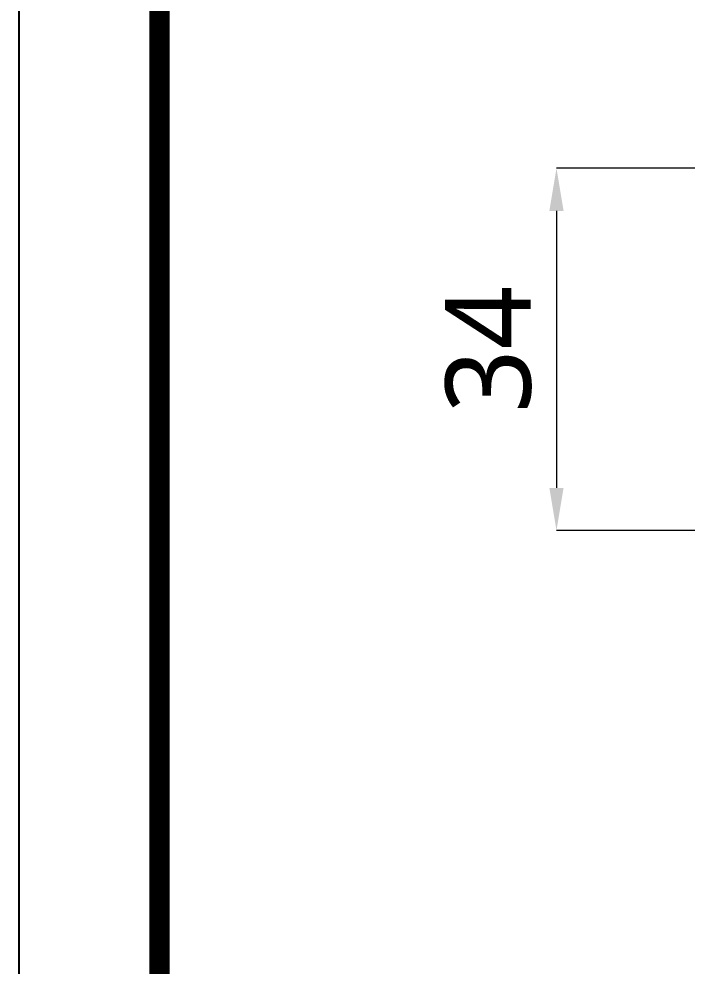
# Model space of a CAD drawing. Extents: x 16296660632 to 16296677930, y -37409619871 to -37409616275.
# Drawn here: x 16296677109.3 to 16296677172, y -37409616657 to -37409616568.1 of the extents above; entities that cross this region are included whole.
import ezdxf

# ---------------------------------------------------------------- set-up
doc = ezdxf.new("R2010")
doc.units = 0
doc.header["$LTSCALE"] = 10
doc.header["$MEASUREMENT"] = 0
doc.header["$PDMODE"] = 3
doc.header["$PDSIZE"] = -10
doc.layers.get('0').update_dxf_attribs({"linetype": 'CONTINUOUS'})
doc.layers.get('DEFPOINTS').update_dxf_attribs({"linetype": 'CONTINUOUS'})
doc.styles.add('Daelim Dimension', font='NanumGothic.ttf')
doc.dimstyles.new('DEFAULT', dxfattribs={"dimscale": 2, "dimtxt": 2, "dimasz": 2, "dimexe": 0, "dimexo": 2, "dimgap": 1, "dimtad": 1, "dimdec": 1, "dimzin": 9, "dimdsep": 46, "dimtxsty": 'Daelim Dimension', "dimcen": 0.5, "dimclrd": 252, "dimclre": 252, "dimclrt": 3, "dimadec": 1, "dimazin": 0, "dimtfac": 1, "dimtdec": 1, "dimtix": 1, "dimtmove": 0, "dimatfit": 3, "dimfxl": 1, "dimtolj": 1, "dimtzin": 1, "dimlwd": 9, "dimlwe": 9, "dimarcsym": 0})

# ---------------------------------------------------------------- blocks, each defined once
blk = doc.blocks.new('*D5')
at = {"color": 5, "lineweight": 9, "transparency": 16777216}
for p, q in [((16296677185.30537, -37409616582.09799), (16296677159.76819, -37409616582.09799)), ((16296677159.76819, -37409616586.09799), (16296677159.76819, -37409616612.09404)), ((16296677185.30537, -37409616616.09404), (16296677159.76819, -37409616616.09404))]:
    blk.add_line(p, q, dxfattribs=at)
at = {"color": 5, "transparency": 16777216}
for points in [[(16296677159.10153, -37409616586.09799), (16296677160.43486, -37409616586.09799), (16296677159.76819, -37409616582.09799)], [(16296677159.10153, -37409616612.09404), (16296677160.43486, -37409616612.09404), (16296677159.76819, -37409616616.09404)]]:
    blk.add_solid(points, dxfattribs=at)
at = {"layer": 'DEFPOINTS', "color": 0, "transparency": 16777216}
for p in [(16296677189.30537, -37409616582.09799), (16296677159.76819, -37409616616.09404), (16296677189.30537, -37409616616.09404)]:
    blk.add_point(p, dxfattribs=at)
at = {"color": 7, "transparency": 16777216, "insert": (16296677153.40768, -37409616599.09602), "char_height": 8, "attachment_point": 5, "rotation": 90, "style": 'Daelim Dimension'}
blk.add_mtext('\\A1;34', dxfattribs=at)

msp = doc.modelspace()

# ---------------------------------------------------------------- linework, layer by layer
at = {"ltscale": 0.5}
msp.add_lwpolyline([(16296677109.345659, -37409616876.442093), (16296677929.60565, -37409616876.442093), (16296677929.60565, -37409616275.422089), (16296677109.345659, -37409616275.422089)], close=True, dxfattribs=at)
at = {"color": 5, "linetype": 'ByBlock', "lineweight": 200, "const_width": 1.89}
msp.add_lwpolyline([(16296677122.53558, -37409616850.70694), (16296677916.335581, -37409616850.70694), (16296677916.335581, -37409616289.37693), (16296677122.53558, -37409616289.37693)], close=True, dxfattribs=at)

# ---------------------------------------------------------------- dimensions: what is measured, and where the dimension line sits
dim = msp.add_linear_dim(base=(16296677159.76819, -37409616616.09404), p1=(16296677189.30537, -37409616582.097992), p2=(16296677189.30537, -37409616616.09404), angle=90, dimstyle='DEFAULT', override={"dimtxt": 4, "dimclrd": 5, "dimclre": 5, "dimclrt": 7})
dim.commit()
dim.dimension.update_dxf_attribs({"geometry": '*D5', "text_midpoint": (16296677153.407681, -37409616599.096024)})

doc.saveas('drawing.dxf')
